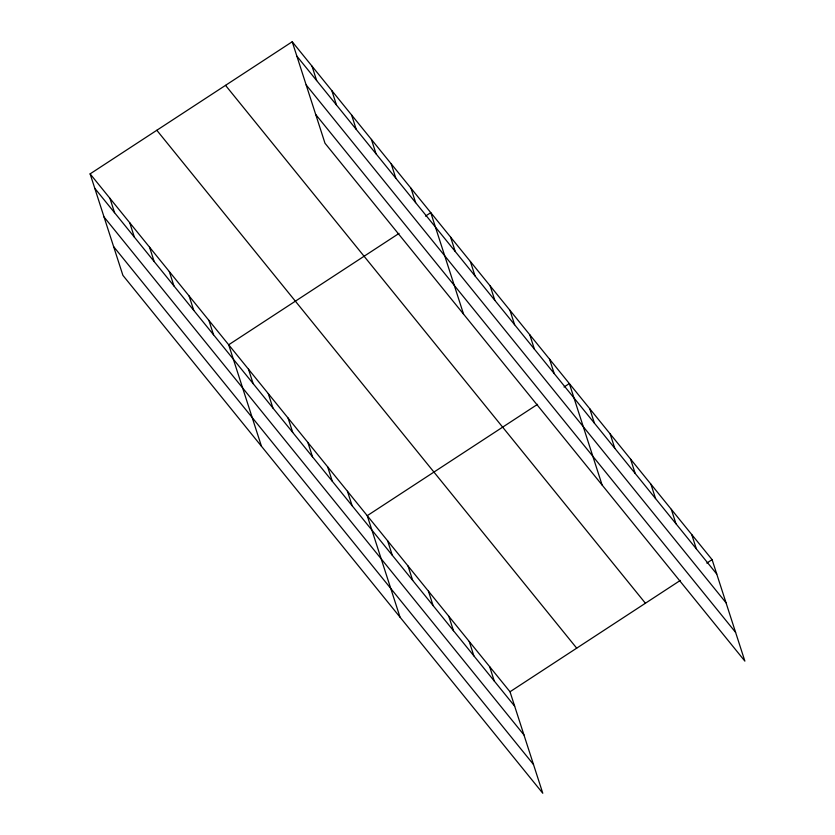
<?xml version="1.0" encoding="UTF-8"?>
<svg xmlns="http://www.w3.org/2000/svg" width="835" height="835" viewBox="0 0 835 835"><rect width="100%" height="100%" fill="white"/><g stroke="black" fill="none" stroke-linecap="round" stroke-linejoin="round"><path stroke-width="1.25" d="M90.117 173.878L510.008 691.766L542.781 793.25L122.902 275.362L90.117 173.878L292.219 41.75L712.098 559.638L744.883 661.122L324.992 143.234L292.219 41.75M399.026 233.414L228.686 344.782L261.459 446.266M425.485 216.108L430.776 212.654L463.561 314.137M537.583 404.317L367.243 515.686L400.028 617.169M564.042 387.012L569.345 383.557L602.118 485.041M510.008 691.766L680.348 580.398M706.807 563.093L712.098 559.638M296.874 56.164L716.754 574.052M306.153 84.899L726.043 602.786M315.714 114.499L735.604 632.387M225.523 85.347L645.413 603.235M156.813 130.27L576.693 648.158M94.772 188.292L514.663 706.18M104.062 217.027L523.942 734.915M113.623 246.628L533.502 764.516M691.704 534.484L696.359 548.898M671.309 509.329L675.964 523.743M650.914 484.175L655.579 498.589M630.519 459.02L635.184 473.435M610.124 433.866L614.79 448.28M589.74 408.712L594.395 423.126M549.545 359.144L554.2 373.558M529.755 334.72L534.41 349.145M509.955 310.307L514.611 324.731M490.166 285.894L494.821 300.318M470.366 261.48L475.021 275.894M450.576 237.067L455.232 251.481M410.987 188.24L415.642 202.654M391.187 163.827L395.842 178.241M371.398 139.403L376.053 153.828M351.598 114.99L356.253 129.415M331.808 90.577L336.463 105.001M312.008 66.163L316.663 80.578M489.613 666.612L494.268 681.026M469.218 641.457L473.873 655.872M448.823 616.303L453.478 630.717M428.428 591.149L433.083 605.563M408.033 565.994L412.688 580.409M387.638 540.84L392.293 555.254M347.443 491.262L352.109 505.686M327.654 466.848L332.309 481.273M307.864 442.435L312.52 456.86M288.065 418.022L292.72 432.436M268.275 393.609L272.93 408.023M248.475 369.195L253.13 383.609M208.886 320.369L213.541 334.783M189.096 295.955L193.751 310.37M169.296 271.532L173.951 285.956M149.507 247.118L154.162 261.543M129.707 222.705L134.362 237.119M109.917 198.292L114.572 212.706"/></g></svg>
